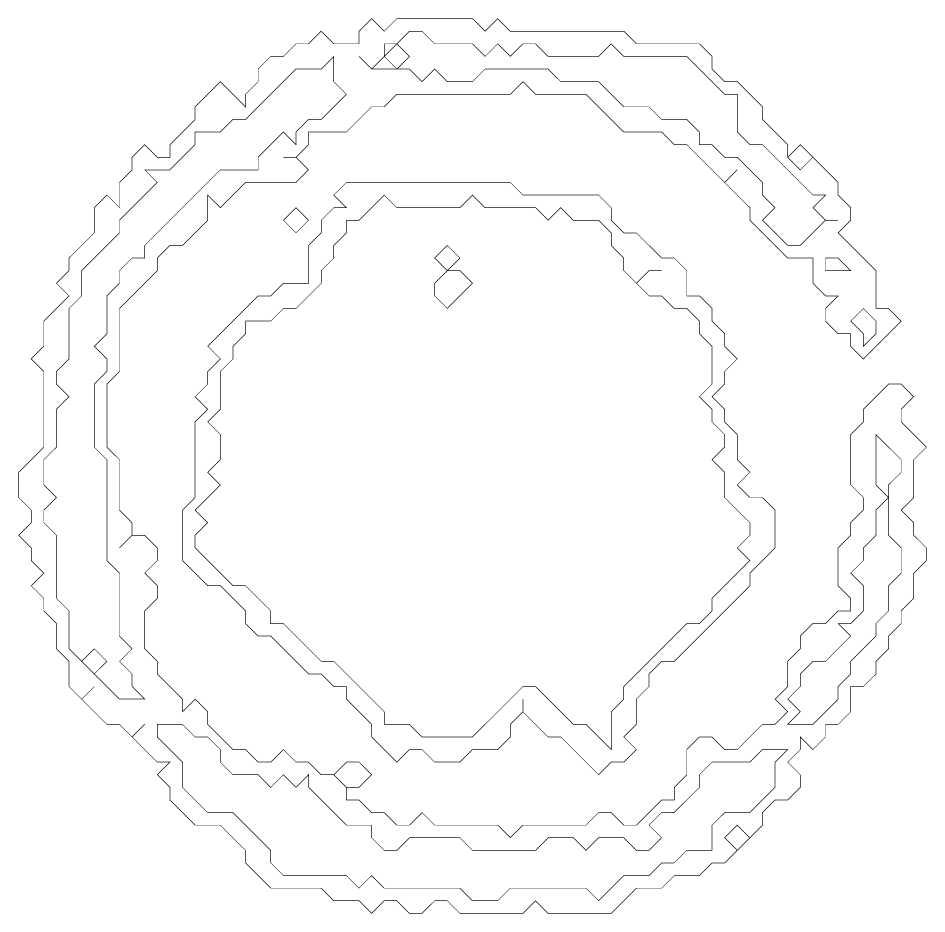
# Model space of a CAD drawing. Header units: metres. Extents: x 0 to 5015, y -5015 to 0.
# Drawn here: x 2149 to 2856, y -2856 to -2158 of the extents above; entities that cross this region are included whole.
import ezdxf

# ---------------------------------------------------------------- set-up
doc = ezdxf.new("R2010")
doc.units = ezdxf.units.M
for name, color, linetype in [('conductor', 1, 'Continuous'), ('dielectric', 8, 'Continuous'), ('substrate', 5, 'Continuous')]:
    doc.layers.add(name, color=color, linetype=linetype)

msp = doc.modelspace()

# ---------------------------------------------------------------- linework, layer by layer
at = {"layer": 'conductor', "const_width": 0.5}
for points in [[(2453.125, -2168.5625), (2443.3125, -2178.375), (2433.5, -2178.375), (2433.5, -2188.1875), (2423.6875, -2198), (2413.875, -2188.1875), (2423.6875, -2198), (2433.5, -2198), (2443.3125, -2198), (2453.125, -2198), (2462.9375, -2207.8125), (2472.75, -2198), (2482.5625, -2207.8125), (2492.375, -2207.8125), (2502.1875, -2207.8125), (2512, -2198), (2521.8125, -2198), (2531.625, -2198), (2541.4375, -2198), (2551.25, -2198), (2561.0625, -2198), (2570.875, -2207.8125), (2580.6875, -2207.8125), (2590.5, -2207.8125), (2600.3125, -2207.8125), (2610.125, -2217.625), (2619.9375, -2227.4375), (2629.75, -2227.4375), (2639.5625, -2227.4375), (2649.375, -2237.25), (2659.1875, -2237.25), (2669, -2237.25), (2678.8125, -2247.0625), (2678.8125, -2256.875), (2688.625, -2256.875), (2698.4375, -2266.6875), (2708.25, -2266.6875), (2718.0625, -2276.5), (2727.875, -2286.3125), (2727.875, -2296.125), (2737.6875, -2305.9375), (2727.875, -2315.75), (2737.6875, -2325.5625), (2747.5, -2335.375), (2757.3125, -2335.375), (2767.125, -2325.5625), (2776.9375, -2315.75), (2786.75, -2315.75), (2776.9375, -2315.75), (2767.125, -2305.9375), (2776.9375, -2296.125), (2767.125, -2296.125), (2757.3125, -2286.3125), (2747.5, -2276.5), (2737.6875, -2266.6875), (2727.875, -2256.875), (2718.0625, -2256.875), (2708.25, -2247.0625), (2708.25, -2237.25), (2708.25, -2227.4375), (2708.25, -2217.625), (2698.4375, -2217.625), (2688.625, -2207.8125), (2678.8125, -2198), (2669, -2188.1875), (2659.1875, -2188.1875), (2649.375, -2188.1875), (2639.5625, -2188.1875), (2629.75, -2188.1875), (2619.9375, -2188.1875), (2610.125, -2178.375), (2600.3125, -2188.1875), (2590.5, -2188.1875), (2580.6875, -2188.1875), (2570.875, -2188.1875), (2561.0625, -2188.1875), (2551.25, -2178.375), (2541.4375, -2178.375), (2531.625, -2188.1875), (2521.8125, -2178.375), (2512, -2188.1875), (2502.1875, -2178.375), (2492.375, -2178.375), (2482.5625, -2178.375), (2472.75, -2178.375), (2462.9375, -2168.5625)], [(2433.5, -2188.1875), (2443.3125, -2178.375), (2453.125, -2188.1875), (2443.3125, -2198)], [(2394.25, -2188.1875), (2384.4375, -2198), (2374.625, -2198), (2364.8125, -2198), (2355, -2207.8125), (2345.1875, -2217.625), (2335.375, -2227.4375), (2325.5625, -2237.25), (2315.75, -2237.25), (2305.9375, -2247.0625), (2296.125, -2247.0625), (2286.3125, -2247.0625), (2286.3125, -2256.875), (2276.5, -2266.6875), (2266.6875, -2276.5), (2256.875, -2276.5), (2247.0625, -2276.5), (2256.875, -2286.3125), (2247.0625, -2296.125), (2237.25, -2305.9375), (2227.4375, -2315.75), (2227.4375, -2325.5625), (2217.625, -2335.375), (2207.8125, -2345.1875), (2198, -2355), (2198, -2364.8125), (2198, -2374.625), (2188.1875, -2384.4375), (2188.1875, -2394.25), (2188.1875, -2404.0625), (2188.1875, -2413.875), (2188.1875, -2423.6875), (2178.375, -2433.5), (2178.375, -2443.3125), (2188.1875, -2453.125), (2178.375, -2462.9375), (2178.375, -2472.75), (2178.375, -2482.5625), (2178.375, -2492.375), (2168.5625, -2502.1875), (2168.5625, -2512), (2168.5625, -2521.8125), (2178.375, -2531.625), (2168.5625, -2541.4375), (2168.5625, -2551.25), (2178.375, -2561.0625), (2178.375, -2570.875), (2178.375, -2580.6875), (2178.375, -2590.5), (2178.375, -2600.3125), (2178.375, -2610.125), (2188.1875, -2619.9375), (2188.1875, -2629.75), (2188.1875, -2639.5625), (2188.1875, -2649.375), (2198, -2659.1875), (2207.8125, -2669), (2217.625, -2678.8125), (2227.4375, -2688.625), (2237.25, -2688.625), (2247.0625, -2688.625), (2237.25, -2678.8125), (2237.25, -2669), (2227.4375, -2659.1875), (2237.25, -2649.375), (2227.4375, -2639.5625), (2227.4375, -2629.75), (2227.4375, -2619.9375), (2227.4375, -2610.125), (2227.4375, -2600.3125), (2227.4375, -2590.5), (2217.625, -2580.6875), (2217.625, -2570.875), (2217.625, -2561.0625), (2217.625, -2551.25), (2217.625, -2541.4375), (2217.625, -2531.625), (2217.625, -2521.8125), (2217.625, -2512), (2217.625, -2502.1875), (2207.8125, -2492.375), (2207.8125, -2482.5625), (2207.8125, -2472.75), (2207.8125, -2462.9375), (2207.8125, -2453.125), (2207.8125, -2443.3125), (2217.625, -2433.5), (2217.625, -2423.6875), (2207.8125, -2413.875), (2217.625, -2404.0625), (2217.625, -2394.25), (2217.625, -2384.4375), (2217.625, -2374.625), (2227.4375, -2364.8125), (2227.4375, -2355), (2237.25, -2345.1875), (2247.0625, -2345.1875), (2247.0625, -2335.375), (2256.875, -2325.5625), (2266.6875, -2315.75), (2276.5, -2305.9375), (2286.3125, -2296.125), (2296.125, -2286.3125), (2305.9375, -2276.5), (2315.75, -2276.5), (2325.5625, -2276.5), (2335.375, -2276.5), (2335.375, -2266.6875), (2345.1875, -2256.875), (2355, -2247.0625), (2364.8125, -2256.875), (2364.8125, -2247.0625), (2374.625, -2237.25), (2384.4375, -2237.25), (2394.25, -2227.4375), (2404.0625, -2217.625), (2394.25, -2207.8125), (2394.25, -2198)], [(2433.5, -2296.125), (2423.6875, -2305.9375), (2413.875, -2315.75), (2404.0625, -2315.75), (2404.0625, -2325.5625), (2394.25, -2335.375), (2394.25, -2345.1875), (2384.4375, -2355), (2384.4375, -2364.8125), (2374.625, -2374.625), (2364.8125, -2384.4375), (2355, -2384.4375), (2345.1875, -2394.25), (2335.375, -2394.25), (2325.5625, -2394.25), (2325.5625, -2404.0625), (2315.75, -2413.875), (2315.75, -2423.6875), (2305.9375, -2433.5), (2305.9375, -2443.3125), (2305.9375, -2453.125), (2305.9375, -2462.9375), (2296.125, -2472.75), (2305.9375, -2482.5625), (2305.9375, -2492.375), (2305.9375, -2502.1875), (2296.125, -2512), (2305.9375, -2521.8125), (2296.125, -2531.625), (2286.3125, -2541.4375), (2296.125, -2551.25), (2286.3125, -2561.0625), (2286.3125, -2570.875), (2296.125, -2580.6875), (2305.9375, -2590.5), (2315.75, -2600.3125), (2325.5625, -2600.3125), (2335.375, -2610.125), (2345.1875, -2619.9375), (2345.1875, -2629.75), (2355, -2629.75), (2364.8125, -2639.5625), (2374.625, -2649.375), (2384.4375, -2659.1875), (2394.25, -2659.1875), (2404.0625, -2669), (2413.875, -2678.8125), (2423.6875, -2688.625), (2433.5, -2698.4375), (2433.5, -2708.25), (2443.3125, -2708.25), (2453.125, -2708.25), (2462.9375, -2718.0625), (2472.75, -2718.0625), (2482.5625, -2718.0625), (2492.375, -2718.0625), (2502.1875, -2718.0625), (2512, -2708.25), (2521.8125, -2698.4375), (2531.625, -2688.625), (2541.4375, -2678.8125), (2551.25, -2678.8125), (2561.0625, -2688.625), (2570.875, -2698.4375), (2580.6875, -2708.25), (2590.5, -2708.25), (2600.3125, -2718.0625), (2610.125, -2727.875), (2610.125, -2718.0625), (2610.125, -2708.25), (2610.125, -2698.4375), (2619.9375, -2688.625), (2619.9375, -2678.8125), (2629.75, -2669), (2639.5625, -2659.1875), (2649.375, -2649.375), (2659.1875, -2639.5625), (2669, -2629.75), (2678.8125, -2629.75), (2688.625, -2619.9375), (2688.625, -2610.125), (2698.4375, -2600.3125), (2708.25, -2590.5), (2718.0625, -2580.6875), (2708.25, -2570.875), (2718.0625, -2561.0625), (2718.0625, -2551.25), (2708.25, -2541.4375), (2698.4375, -2531.625), (2698.4375, -2521.8125), (2698.4375, -2512), (2688.625, -2502.1875), (2698.4375, -2492.375), (2698.4375, -2482.5625), (2688.625, -2472.75), (2688.625, -2462.9375), (2678.8125, -2453.125), (2688.625, -2443.3125), (2688.625, -2433.5), (2688.625, -2423.6875), (2688.625, -2413.875), (2678.8125, -2404.0625), (2678.8125, -2394.25), (2669, -2384.4375), (2659.1875, -2384.4375), (2649.375, -2374.625), (2639.5625, -2374.625), (2629.75, -2364.8125), (2639.5625, -2355), (2649.375, -2355), (2639.5625, -2355), (2629.75, -2364.8125), (2619.9375, -2355), (2619.9375, -2345.1875), (2610.125, -2335.375), (2610.125, -2325.5625), (2600.3125, -2315.75), (2590.5, -2315.75), (2580.6875, -2315.75), (2570.875, -2305.9375), (2561.0625, -2315.75), (2551.25, -2305.9375), (2541.4375, -2305.9375), (2531.625, -2305.9375), (2521.8125, -2305.9375), (2512, -2305.9375), (2502.1875, -2296.125), (2492.375, -2305.9375), (2482.5625, -2305.9375), (2472.75, -2305.9375), (2462.9375, -2305.9375), (2453.125, -2305.9375), (2443.3125, -2305.9375)], [(2472.75, -2345.1875), (2482.5625, -2335.375), (2492.375, -2345.1875), (2482.5625, -2355)], [(2776.9375, -2345.1875), (2776.9375, -2355), (2786.75, -2355), (2796.5625, -2355), (2786.75, -2345.1875)], [(2472.75, -2364.8125), (2482.5625, -2355), (2492.375, -2355), (2502.1875, -2364.8125), (2492.375, -2374.625), (2482.5625, -2384.4375), (2472.75, -2374.625)], [(2806.375, -2384.4375), (2796.5625, -2394.25), (2806.375, -2404.0625), (2806.375, -2413.875), (2816.1875, -2404.0625), (2816.1875, -2394.25)], [(2816.1875, -2482.5625), (2816.1875, -2492.375), (2816.1875, -2502.1875), (2816.1875, -2512), (2816.1875, -2521.8125), (2826, -2531.625), (2816.1875, -2541.4375), (2816.1875, -2551.25), (2816.1875, -2561.0625), (2806.375, -2570.875), (2806.375, -2580.6875), (2796.5625, -2590.5), (2806.375, -2600.3125), (2806.375, -2610.125), (2806.375, -2619.9375), (2796.5625, -2629.75), (2786.75, -2629.75), (2796.5625, -2639.5625), (2786.75, -2649.375), (2776.9375, -2659.1875), (2767.125, -2659.1875), (2757.3125, -2669), (2757.3125, -2678.8125), (2747.5, -2688.625), (2757.3125, -2698.4375), (2747.5, -2708.25), (2757.3125, -2708.25), (2767.125, -2708.25), (2776.9375, -2698.4375), (2786.75, -2688.625), (2786.75, -2678.8125), (2796.5625, -2669), (2796.5625, -2659.1875), (2806.375, -2649.375), (2816.1875, -2639.5625), (2816.1875, -2629.75), (2826, -2619.9375), (2826, -2610.125), (2826, -2600.3125), (2835.8125, -2590.5), (2835.8125, -2580.6875), (2835.8125, -2570.875), (2826, -2561.0625), (2826, -2551.25), (2826, -2541.4375), (2826, -2531.625), (2826, -2521.8125), (2835.8125, -2512), (2835.8125, -2502.1875), (2826, -2492.375)], [(2198, -2659.1875), (2207.8125, -2649.375), (2217.625, -2659.1875), (2207.8125, -2669)], [(2256.875, -2708.25), (2256.875, -2718.0625), (2266.6875, -2727.875), (2276.5, -2737.6875), (2276.5, -2747.5), (2276.5, -2757.3125), (2286.3125, -2767.125), (2296.125, -2776.9375), (2305.9375, -2776.9375), (2315.75, -2776.9375), (2325.5625, -2786.75), (2335.375, -2796.5625), (2345.1875, -2806.375), (2345.1875, -2816.1875), (2355, -2826), (2364.8125, -2826), (2374.625, -2826), (2384.4375, -2826), (2394.25, -2826), (2404.0625, -2826), (2413.875, -2835.8125), (2423.6875, -2826), (2433.5, -2835.8125), (2443.3125, -2835.8125), (2453.125, -2835.8125), (2462.9375, -2835.8125), (2472.75, -2835.8125), (2482.5625, -2835.8125), (2492.375, -2835.8125), (2502.1875, -2845.625), (2512, -2845.625), (2521.8125, -2845.625), (2531.625, -2835.8125), (2541.4375, -2835.8125), (2551.25, -2835.8125), (2561.0625, -2835.8125), (2570.875, -2835.8125), (2580.6875, -2835.8125), (2590.5, -2835.8125), (2600.3125, -2845.625), (2610.125, -2835.8125), (2619.9375, -2826), (2629.75, -2826), (2639.5625, -2826), (2649.375, -2816.1875), (2659.1875, -2816.1875), (2669, -2806.375), (2678.8125, -2806.375), (2688.625, -2806.375), (2688.625, -2796.5625), (2688.625, -2786.75), (2698.4375, -2776.9375), (2708.25, -2776.9375), (2718.0625, -2776.9375), (2727.875, -2767.125), (2737.6875, -2757.3125), (2737.6875, -2747.5), (2737.6875, -2737.6875), (2747.5, -2727.875), (2737.6875, -2727.875), (2727.875, -2727.875), (2718.0625, -2737.6875), (2708.25, -2737.6875), (2698.4375, -2737.6875), (2688.625, -2737.6875), (2678.8125, -2747.5), (2678.8125, -2757.3125), (2669, -2767.125), (2659.1875, -2776.9375), (2649.375, -2776.9375), (2639.5625, -2786.75), (2649.375, -2796.5625), (2639.5625, -2806.375), (2629.75, -2806.375), (2619.9375, -2796.5625), (2610.125, -2796.5625), (2600.3125, -2796.5625), (2590.5, -2806.375), (2580.6875, -2796.5625), (2570.875, -2796.5625), (2561.0625, -2796.5625), (2551.25, -2806.375), (2541.4375, -2806.375), (2531.625, -2806.375), (2521.8125, -2806.375), (2512, -2806.375), (2502.1875, -2806.375), (2492.375, -2796.5625), (2482.5625, -2796.5625), (2472.75, -2796.5625), (2462.9375, -2796.5625), (2453.125, -2796.5625), (2443.3125, -2806.375), (2433.5, -2806.375), (2423.6875, -2796.5625), (2423.6875, -2786.75), (2413.875, -2786.75), (2404.0625, -2786.75), (2394.25, -2776.9375), (2384.4375, -2767.125), (2374.625, -2757.3125), (2374.625, -2747.5), (2364.8125, -2757.3125), (2355, -2747.5), (2345.1875, -2757.3125), (2335.375, -2747.5), (2325.5625, -2747.5), (2315.75, -2747.5), (2305.9375, -2737.6875), (2305.9375, -2727.875), (2296.125, -2718.0625), (2286.3125, -2718.0625), (2276.5, -2708.25), (2266.6875, -2708.25)]]:
    msp.add_lwpolyline(points, close=True, dxfattribs=at)
at = {"layer": 'dielectric', "const_width": 0.5}
msp.add_lwpolyline([(2492.375, -2364.8125)], close=True, dxfattribs=at)
at = {"layer": 'substrate', "const_width": 0.5}
for points in [[(2413.875, -2168.5625), (2423.6875, -2158.75), (2433.5, -2168.5625), (2443.3125, -2158.75), (2453.125, -2158.75), (2462.9375, -2158.75), (2472.75, -2158.75), (2482.5625, -2158.75), (2492.375, -2158.75), (2502.1875, -2158.75), (2512, -2168.5625), (2521.8125, -2158.75), (2531.625, -2168.5625), (2541.4375, -2168.5625), (2551.25, -2168.5625), (2561.0625, -2168.5625), (2570.875, -2168.5625), (2580.6875, -2168.5625), (2590.5, -2168.5625), (2600.3125, -2168.5625), (2610.125, -2168.5625), (2619.9375, -2168.5625), (2629.75, -2178.375), (2639.5625, -2178.375), (2649.375, -2178.375), (2659.1875, -2178.375), (2669, -2178.375), (2678.8125, -2178.375), (2688.625, -2188.1875), (2688.625, -2198), (2698.4375, -2207.8125), (2708.25, -2207.8125), (2718.0625, -2217.625), (2727.875, -2227.4375), (2727.875, -2237.25), (2737.6875, -2247.0625), (2747.5, -2256.875), (2747.5, -2266.6875), (2757.3125, -2276.5), (2767.125, -2266.6875), (2776.9375, -2276.5), (2786.75, -2286.3125), (2786.75, -2296.125), (2796.5625, -2305.9375), (2796.5625, -2315.75), (2786.75, -2325.5625), (2796.5625, -2335.375), (2806.375, -2345.1875), (2816.1875, -2355), (2816.1875, -2364.8125), (2816.1875, -2374.625), (2816.1875, -2384.4375), (2826, -2384.4375), (2835.8125, -2394.25), (2826, -2404.0625), (2816.1875, -2413.875), (2806.375, -2423.6875), (2796.5625, -2413.875), (2796.5625, -2404.0625), (2786.75, -2404.0625), (2776.9375, -2394.25), (2776.9375, -2384.4375), (2786.75, -2374.625), (2776.9375, -2374.625), (2767.125, -2364.8125), (2767.125, -2355), (2767.125, -2345.1875), (2757.3125, -2345.1875), (2747.5, -2345.1875), (2737.6875, -2335.375), (2727.875, -2325.5625), (2718.0625, -2315.75), (2718.0625, -2305.9375), (2708.25, -2296.125), (2698.4375, -2286.3125), (2708.25, -2276.5), (2698.4375, -2286.3125), (2688.625, -2276.5), (2678.8125, -2266.6875), (2669, -2256.875), (2659.1875, -2256.875), (2649.375, -2247.0625), (2639.5625, -2247.0625), (2629.75, -2247.0625), (2619.9375, -2247.0625), (2610.125, -2237.25), (2600.3125, -2227.4375), (2590.5, -2217.625), (2580.6875, -2217.625), (2570.875, -2217.625), (2561.0625, -2217.625), (2551.25, -2217.625), (2541.4375, -2207.8125), (2531.625, -2217.625), (2521.8125, -2217.625), (2512, -2217.625), (2502.1875, -2217.625), (2492.375, -2217.625), (2482.5625, -2217.625), (2472.75, -2217.625), (2462.9375, -2217.625), (2453.125, -2217.625), (2443.3125, -2217.625), (2433.5, -2227.4375), (2423.6875, -2227.4375), (2413.875, -2237.25), (2404.0625, -2247.0625), (2394.25, -2247.0625), (2384.4375, -2247.0625), (2374.625, -2247.0625), (2374.625, -2256.875), (2364.8125, -2266.6875), (2355, -2266.6875), (2364.8125, -2266.6875), (2374.625, -2276.5), (2364.8125, -2286.3125), (2355, -2286.3125), (2345.1875, -2286.3125), (2335.375, -2286.3125), (2325.5625, -2286.3125), (2315.75, -2296.125), (2305.9375, -2305.9375), (2296.125, -2296.125), (2296.125, -2305.9375), (2296.125, -2315.75), (2286.3125, -2325.5625), (2276.5, -2335.375), (2266.6875, -2335.375), (2256.875, -2345.1875), (2256.875, -2355), (2247.0625, -2364.8125), (2237.25, -2374.625), (2227.4375, -2384.4375), (2227.4375, -2394.25), (2227.4375, -2404.0625), (2227.4375, -2413.875), (2227.4375, -2423.6875), (2227.4375, -2433.5), (2217.625, -2443.3125), (2217.625, -2453.125), (2217.625, -2462.9375), (2217.625, -2472.75), (2217.625, -2482.5625), (2217.625, -2492.375), (2227.4375, -2502.1875), (2227.4375, -2512), (2227.4375, -2521.8125), (2227.4375, -2531.625), (2227.4375, -2541.4375), (2237.25, -2551.25), (2237.25, -2561.0625), (2227.4375, -2570.875), (2237.25, -2561.0625), (2247.0625, -2561.0625), (2256.875, -2570.875), (2256.875, -2580.6875), (2247.0625, -2590.5), (2256.875, -2600.3125), (2256.875, -2610.125), (2247.0625, -2619.9375), (2247.0625, -2629.75), (2247.0625, -2639.5625), (2247.0625, -2649.375), (2256.875, -2659.1875), (2256.875, -2669), (2266.6875, -2678.8125), (2276.5, -2688.625), (2276.5, -2698.4375), (2286.3125, -2688.625), (2296.125, -2698.4375), (2296.125, -2708.25), (2305.9375, -2718.0625), (2315.75, -2727.875), (2325.5625, -2727.875), (2335.375, -2737.6875), (2345.1875, -2737.6875), (2355, -2727.875), (2364.8125, -2737.6875), (2374.625, -2737.6875), (2384.4375, -2747.5), (2394.25, -2747.5), (2404.0625, -2757.3125), (2404.0625, -2767.125), (2413.875, -2767.125), (2423.6875, -2776.9375), (2433.5, -2776.9375), (2443.3125, -2786.75), (2453.125, -2786.75), (2462.9375, -2776.9375), (2472.75, -2786.75), (2482.5625, -2786.75), (2492.375, -2786.75), (2502.1875, -2786.75), (2512, -2786.75), (2521.8125, -2786.75), (2531.625, -2796.5625), (2541.4375, -2786.75), (2551.25, -2786.75), (2561.0625, -2786.75), (2570.875, -2786.75), (2580.6875, -2786.75), (2590.5, -2786.75), (2600.3125, -2776.9375), (2610.125, -2776.9375), (2619.9375, -2786.75), (2629.75, -2786.75), (2639.5625, -2776.9375), (2649.375, -2767.125), (2659.1875, -2767.125), (2659.1875, -2757.3125), (2669, -2747.5), (2669, -2737.6875), (2669, -2727.875), (2678.8125, -2718.0625), (2688.625, -2718.0625), (2698.4375, -2727.875), (2708.25, -2727.875), (2718.0625, -2718.0625), (2727.875, -2708.25), (2737.6875, -2708.25), (2747.5, -2698.4375), (2737.6875, -2688.625), (2747.5, -2678.8125), (2747.5, -2669), (2747.5, -2659.1875), (2757.3125, -2649.375), (2757.3125, -2639.5625), (2767.125, -2629.75), (2776.9375, -2629.75), (2786.75, -2619.9375), (2796.5625, -2619.9375), (2796.5625, -2610.125), (2786.75, -2600.3125), (2786.75, -2590.5), (2786.75, -2580.6875), (2786.75, -2570.875), (2796.5625, -2561.0625), (2796.5625, -2551.25), (2806.375, -2541.4375), (2806.375, -2531.625), (2796.5625, -2521.8125), (2796.5625, -2512), (2796.5625, -2502.1875), (2796.5625, -2492.375), (2796.5625, -2482.5625), (2806.375, -2472.75), (2806.375, -2462.9375), (2816.1875, -2453.125), (2826, -2443.3125), (2835.8125, -2443.3125), (2845.625, -2453.125), (2835.8125, -2462.9375), (2835.8125, -2472.75), (2845.625, -2482.5625), (2855.4375, -2492.375), (2845.625, -2502.1875), (2845.625, -2512), (2845.625, -2521.8125), (2845.625, -2531.625), (2835.8125, -2541.4375), (2845.625, -2551.25), (2845.625, -2561.0625), (2855.4375, -2570.875), (2855.4375, -2580.6875), (2845.625, -2590.5), (2845.625, -2600.3125), (2845.625, -2610.125), (2835.8125, -2619.9375), (2835.8125, -2629.75), (2826, -2639.5625), (2826, -2649.375), (2816.1875, -2659.1875), (2816.1875, -2669), (2806.375, -2678.8125), (2796.5625, -2678.8125), (2796.5625, -2688.625), (2796.5625, -2698.4375), (2786.75, -2708.25), (2776.9375, -2708.25), (2776.9375, -2718.0625), (2767.125, -2727.875), (2757.3125, -2718.0625), (2757.3125, -2727.875), (2747.5, -2737.6875), (2757.3125, -2747.5), (2757.3125, -2757.3125), (2747.5, -2767.125), (2737.6875, -2767.125), (2727.875, -2776.9375), (2727.875, -2786.75), (2718.0625, -2796.5625), (2708.25, -2786.75), (2698.4375, -2796.5625), (2708.25, -2806.375), (2698.4375, -2816.1875), (2688.625, -2816.1875), (2678.8125, -2826), (2669, -2826), (2659.1875, -2826), (2649.375, -2835.8125), (2639.5625, -2835.8125), (2629.75, -2835.8125), (2619.9375, -2845.625), (2610.125, -2855.4375), (2600.3125, -2855.4375), (2590.5, -2855.4375), (2580.6875, -2855.4375), (2570.875, -2855.4375), (2561.0625, -2855.4375), (2551.25, -2845.625), (2541.4375, -2855.4375), (2531.625, -2855.4375), (2521.8125, -2855.4375), (2512, -2855.4375), (2502.1875, -2855.4375), (2492.375, -2855.4375), (2482.5625, -2845.625), (2472.75, -2845.625), (2462.9375, -2855.4375), (2453.125, -2855.4375), (2443.3125, -2845.625), (2433.5, -2845.625), (2423.6875, -2855.4375), (2413.875, -2845.625), (2404.0625, -2845.625), (2394.25, -2845.625), (2384.4375, -2835.8125), (2374.625, -2835.8125), (2364.8125, -2835.8125), (2355, -2835.8125), (2345.1875, -2835.8125), (2335.375, -2826), (2325.5625, -2816.1875), (2325.5625, -2806.375), (2315.75, -2796.5625), (2305.9375, -2786.75), (2296.125, -2786.75), (2286.3125, -2786.75), (2276.5, -2776.9375), (2266.6875, -2767.125), (2266.6875, -2757.3125), (2256.875, -2747.5), (2266.6875, -2737.6875), (2256.875, -2737.6875), (2247.0625, -2727.875), (2237.25, -2718.0625), (2247.0625, -2708.25), (2237.25, -2718.0625), (2227.4375, -2708.25), (2217.625, -2708.25), (2207.8125, -2698.4375), (2198, -2688.625), (2207.8125, -2678.8125), (2198, -2688.625), (2188.1875, -2678.8125), (2188.1875, -2669), (2188.1875, -2659.1875), (2178.375, -2649.375), (2178.375, -2639.5625), (2178.375, -2629.75), (2168.5625, -2619.9375), (2168.5625, -2610.125), (2158.75, -2600.3125), (2168.5625, -2590.5), (2158.75, -2580.6875), (2158.75, -2570.875), (2148.9375, -2561.0625), (2158.75, -2551.25), (2158.75, -2541.4375), (2148.9375, -2531.625), (2148.9375, -2521.8125), (2148.9375, -2512), (2158.75, -2502.1875), (2168.5625, -2492.375), (2168.5625, -2482.5625), (2168.5625, -2472.75), (2168.5625, -2462.9375), (2168.5625, -2453.125), (2168.5625, -2443.3125), (2168.5625, -2433.5), (2158.75, -2423.6875), (2168.5625, -2413.875), (2168.5625, -2404.0625), (2168.5625, -2394.25), (2178.375, -2384.4375), (2188.1875, -2374.625), (2178.375, -2364.8125), (2188.1875, -2355), (2188.1875, -2345.1875), (2198, -2335.375), (2207.8125, -2325.5625), (2207.8125, -2315.75), (2207.8125, -2305.9375), (2217.625, -2296.125), (2227.4375, -2305.9375), (2227.4375, -2296.125), (2227.4375, -2286.3125), (2237.25, -2276.5), (2237.25, -2266.6875), (2247.0625, -2256.875), (2256.875, -2266.6875), (2266.6875, -2266.6875), (2266.6875, -2256.875), (2276.5, -2247.0625), (2286.3125, -2237.25), (2286.3125, -2227.4375), (2296.125, -2217.625), (2305.9375, -2207.8125), (2315.75, -2217.625), (2325.5625, -2227.4375), (2325.5625, -2217.625), (2335.375, -2207.8125), (2335.375, -2198), (2345.1875, -2188.1875), (2355, -2188.1875), (2364.8125, -2178.375), (2374.625, -2178.375), (2384.4375, -2168.5625), (2394.25, -2178.375), (2404.0625, -2178.375), (2413.875, -2178.375)], [(2747.5, -2266.6875), (2757.3125, -2256.875), (2767.125, -2266.6875), (2757.3125, -2276.5)], [(2394.25, -2296.125), (2404.0625, -2286.3125), (2413.875, -2286.3125), (2423.6875, -2286.3125), (2433.5, -2286.3125), (2443.3125, -2286.3125), (2453.125, -2286.3125), (2462.9375, -2286.3125), (2472.75, -2286.3125), (2482.5625, -2286.3125), (2492.375, -2286.3125), (2502.1875, -2286.3125), (2512, -2286.3125), (2521.8125, -2286.3125), (2531.625, -2286.3125), (2541.4375, -2296.125), (2551.25, -2296.125), (2561.0625, -2296.125), (2570.875, -2296.125), (2580.6875, -2296.125), (2590.5, -2296.125), (2600.3125, -2296.125), (2610.125, -2305.9375), (2610.125, -2315.75), (2619.9375, -2325.5625), (2629.75, -2325.5625), (2639.5625, -2335.375), (2649.375, -2345.1875), (2659.1875, -2345.1875), (2669, -2355), (2669, -2364.8125), (2669, -2374.625), (2678.8125, -2374.625), (2688.625, -2384.4375), (2688.625, -2394.25), (2698.4375, -2404.0625), (2698.4375, -2413.875), (2708.25, -2423.6875), (2698.4375, -2433.5), (2698.4375, -2443.3125), (2688.625, -2453.125), (2698.4375, -2462.9375), (2698.4375, -2472.75), (2708.25, -2482.5625), (2708.25, -2492.375), (2708.25, -2502.1875), (2718.0625, -2512), (2708.25, -2521.8125), (2718.0625, -2531.625), (2727.875, -2531.625), (2737.6875, -2541.4375), (2737.6875, -2551.25), (2737.6875, -2561.0625), (2737.6875, -2570.875), (2727.875, -2580.6875), (2718.0625, -2590.5), (2718.0625, -2600.3125), (2708.25, -2610.125), (2698.4375, -2619.9375), (2688.625, -2629.75), (2678.8125, -2639.5625), (2669, -2649.375), (2659.1875, -2659.1875), (2649.375, -2659.1875), (2639.5625, -2669), (2639.5625, -2678.8125), (2629.75, -2688.625), (2629.75, -2698.4375), (2629.75, -2708.25), (2619.9375, -2718.0625), (2629.75, -2727.875), (2619.9375, -2737.6875), (2610.125, -2737.6875), (2600.3125, -2747.5), (2590.5, -2737.6875), (2580.6875, -2727.875), (2570.875, -2718.0625), (2561.0625, -2718.0625), (2551.25, -2708.25), (2541.4375, -2698.4375), (2541.4375, -2688.625), (2541.4375, -2698.4375), (2531.625, -2708.25), (2531.625, -2718.0625), (2521.8125, -2727.875), (2512, -2727.875), (2502.1875, -2727.875), (2492.375, -2737.6875), (2482.5625, -2737.6875), (2472.75, -2737.6875), (2462.9375, -2727.875), (2453.125, -2727.875), (2443.3125, -2737.6875), (2433.5, -2727.875), (2423.6875, -2718.0625), (2423.6875, -2708.25), (2413.875, -2698.4375), (2404.0625, -2688.625), (2404.0625, -2678.8125), (2394.25, -2678.8125), (2384.4375, -2669), (2374.625, -2669), (2364.8125, -2659.1875), (2355, -2649.375), (2345.1875, -2639.5625), (2335.375, -2639.5625), (2325.5625, -2629.75), (2325.5625, -2619.9375), (2315.75, -2610.125), (2305.9375, -2600.3125), (2296.125, -2600.3125), (2286.3125, -2590.5), (2276.5, -2580.6875), (2276.5, -2570.875), (2276.5, -2561.0625), (2276.5, -2551.25), (2276.5, -2541.4375), (2286.3125, -2531.625), (2286.3125, -2521.8125), (2286.3125, -2512), (2286.3125, -2502.1875), (2286.3125, -2492.375), (2286.3125, -2482.5625), (2286.3125, -2472.75), (2296.125, -2462.9375), (2286.3125, -2453.125), (2296.125, -2443.3125), (2296.125, -2433.5), (2305.9375, -2423.6875), (2296.125, -2413.875), (2305.9375, -2404.0625), (2315.75, -2394.25), (2325.5625, -2384.4375), (2335.375, -2374.625), (2345.1875, -2374.625), (2355, -2364.8125), (2364.8125, -2364.8125), (2374.625, -2364.8125), (2374.625, -2355), (2374.625, -2345.1875), (2374.625, -2335.375), (2384.4375, -2325.5625), (2384.4375, -2315.75), (2394.25, -2305.9375), (2404.0625, -2305.9375)], [(2355, -2315.75), (2364.8125, -2305.9375), (2374.625, -2315.75), (2364.8125, -2325.5625)], [(2492.375, -2364.8125)], [(2394.25, -2747.5), (2404.0625, -2737.6875), (2413.875, -2737.6875), (2423.6875, -2747.5), (2413.875, -2757.3125), (2404.0625, -2757.3125)], [(2698.4375, -2796.5625), (2708.25, -2786.75), (2718.0625, -2796.5625), (2708.25, -2806.375)]]:
    msp.add_lwpolyline(points, close=True, dxfattribs=at)

doc.saveas('drawing.dxf')
